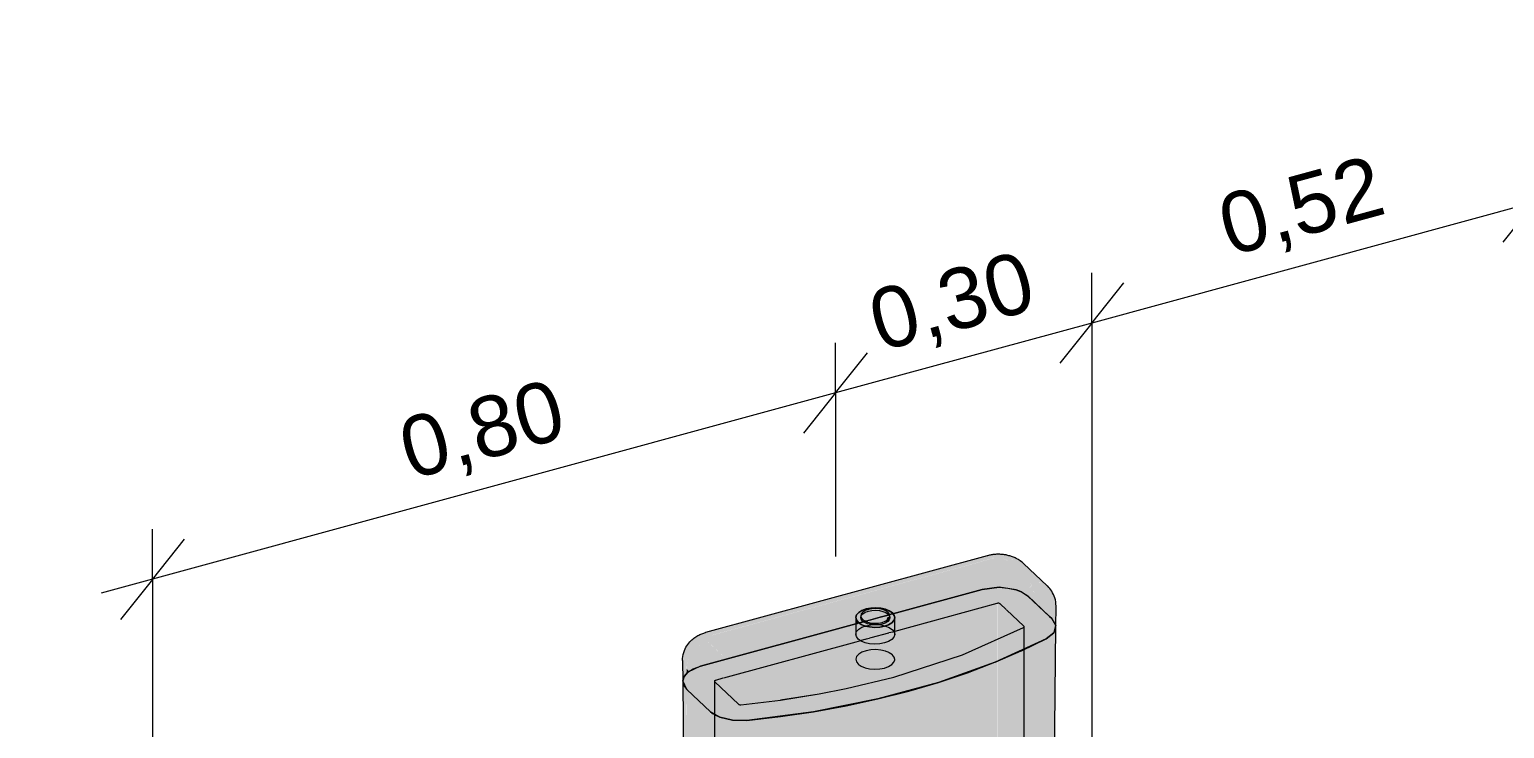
# Model space of a CAD drawing. Header units: metres. Extents: x 1.1 to 63.3, y -3.6 to 22.8.
# Drawn here: x 57.877 to 59.398, y 18.514 to 19.235 of the extents above; entities that cross this region are included whole.
import ezdxf

# ---------------------------------------------------------------- set-up
doc = ezdxf.new("R2010")
doc.units = ezdxf.units.M
for name, color, linetype, lineweight in [('A-ANNO-DIMS', 7, 'Continuous', 5), ('A-ANNO-DIMS-25', 7, 'Continuous', 5), ('P-SANR-FIXT', 7, 'Continuous', 5)]:
    doc.layers.add(name, color=color, linetype=linetype, lineweight=lineweight)
doc.styles.add('Arial_3', font='arial.ttf', dxfattribs={"height": 0.0625})
doc.dimstyles.new('Diagonal_-_2_5_mm_Arial_-_Preto', dxfattribs={"dimscale": 0.3048, "dimtxt": 0.063766, "dimasz": 0.246063, "dimexe": 0.19685, "dimexo": 0.123031, "dimgap": 0.04101, "dimtad": 1, "dimrnd": 0.01, "dimzin": 0, "dimdsep": 46, "dimtxsty": 'Arial_3', "dimblk1": 'OBLIQUE', "dimblk2": 'OBLIQUE', "dimsah": 1, "dimcen": 0.09, "dimdle": 0.19685, "dimazin": 0, "dimtfac": 1, "dimtdec": 4, "dimtix": 1, "dimtmove": 0, "dimatfit": 3, "dimfxl": 1, "dimtvp": 1, "dimtolj": 1, "dimtzin": 0, "dimarcsym": 2})

# ---------------------------------------------------------------- blocks, each defined once
blk = doc.blocks.new('UT_Bacia com caixa acoplada - UT_Bacia com caixa acoplada-4179131-3D_DT_02')
at = {"layer": 'P-SANR-FIXT', "true_color": 0xf4f2f0, "transparency": 33554598}
for points in [[(-20.9848, 18.6103), (-20.6945, 18.6897), (-20.697, 18.6915), (-20.6995, 18.6923), (-20.7061, 18.6906), (-20.99, 18.613), (-20.9875, 18.6123), (-20.9863, 18.6114)], [(-20.9699, 18.5856), (-20.8364, 18.622), (-20.8364, 18.6287), (-20.8356, 18.6313), (-20.8328, 18.6341), (-20.8292, 18.6361), (-20.8249, 18.6375), (-20.821, 18.6382), (-20.8158, 18.6385), (-20.809, 18.6377), (-20.8055, 18.6368), (-20.8014, 18.635), (-20.7988, 18.6332), (-20.7982, 18.6324), (-20.7025, 18.6582), (-20.697, 18.6592), (-20.6877, 18.6595), (-20.6796, 18.6589), (-20.6706, 18.6567), (-20.6657, 18.6547), (-20.6579, 18.6585), (-20.6552, 18.6614), (-20.6562, 18.6644), (-20.6808, 18.6875), (-20.6867, 18.69), (-20.6943, 18.6896), (-20.9853, 18.61), (-20.9897, 18.6073), (-20.9889, 18.6034), (-20.9739, 18.5894)], [(-20.6635, 18.684), (-20.6693, 18.6883), (-20.6769, 18.6916), (-20.6809, 18.6926), (-20.6871, 18.6934), (-20.6914, 18.6936), (-20.6973, 18.6929), (-20.6995, 18.6923), (-20.697, 18.6915), (-20.6939, 18.6896), (-20.6864, 18.6898), (-20.6804, 18.6876), (-20.6753, 18.6883), (-20.6712, 18.688), (-20.667, 18.6865), (-20.6658, 18.6857)], [(-20.639, 18.6609), (-20.6635, 18.684), (-20.667, 18.6865), (-20.6715, 18.688), (-20.6762, 18.6882), (-20.6808, 18.6875), (-20.6562, 18.6644), (-20.6513, 18.6652), (-20.6466, 18.6649), (-20.6416, 18.6628), (-20.639, 18.661)], [(-20.6373, 18.63), (-20.6322, 18.6342), (-20.6301, 18.6415), (-20.6315, 18.6493), (-20.6358, 18.6567), (-20.6386, 18.6605), (-20.639, 18.661), (-20.643, 18.6636), (-20.6476, 18.6649), (-20.6513, 18.6652), (-20.6562, 18.6644), (-20.6551, 18.6613), (-20.6579, 18.6585), (-20.6535, 18.6556), (-20.6499, 18.6521), (-20.6464, 18.6476), (-20.6436, 18.6425), (-20.6418, 18.6381), (-20.6403, 18.6329), (-20.6379, 18.6306)], [(-20.6405, 18.633), (-20.642, 18.6387), (-20.6439, 18.6433), (-20.6467, 18.6482), (-20.6504, 18.6527), (-20.6551, 18.6567), (-20.6579, 18.6585), (-20.6657, 18.6547), (-20.6635, 18.6535), (-20.6589, 18.6503), (-20.6418, 18.6342)], [(-20.9811, 18.2964), (-20.6906, 18.3759), (-20.6909, 18.6429), (-20.7964, 18.6141), (-20.7967, 18.6101), (-20.7974, 18.6081), (-20.7998, 18.6055), (-20.8029, 18.6037), (-20.8084, 18.6019), (-20.8118, 18.6013), (-20.817, 18.601), (-20.8239, 18.6018), (-20.8269, 18.6025), (-20.8315, 18.6045), (-20.9811, 18.5637), (-20.9811, 18.2987)], [(-20.8364, 18.622), (-20.833, 18.6229), (-20.834, 18.6236), (-20.8359, 18.626), (-20.8364, 18.6287), (-20.8364, 18.6236)], [(-20.7986, 18.6323), (-20.7982, 18.6324), (-20.7988, 18.6332), (-20.7988, 18.6324)], [(-20.6877, 18.3756), (-20.6877, 18.6425), (-20.689, 18.6429), (-20.6906, 18.643), (-20.6906, 18.3757), (-20.6894, 18.3758), (-20.6877, 18.3756)], [(-20.6887, 18.6429), (-20.689, 18.6431), (-20.689, 18.6429)], [(-20.6631, 18.3536), (-20.6632, 18.6183), (-20.6631, 18.6187), (-20.6631, 18.6194), (-20.6877, 18.6425), (-20.6877, 18.3756), (-20.6864, 18.3754), (-20.6631, 18.3536)], [(-20.6303, 18.6202), (-20.6303, 18.641), (-20.6324, 18.634), (-20.6373, 18.63), (-20.6344, 18.6273), (-20.6311, 18.6216)], [(-20.817, 18.601), (-20.8107, 18.6015), (-20.8058, 18.6026), (-20.8019, 18.6043), (-20.7988, 18.6065), (-20.7972, 18.6085), (-20.7964, 18.6111), (-20.7966, 18.6141), (-20.8315, 18.6045), (-20.8301, 18.6038), (-20.8259, 18.6023), (-20.821, 18.6013), (-20.8197, 18.6012)], [(-20.6631, 18.6186), (-20.6629, 18.6189), (-20.6631, 18.6186)], [(-20.642, 18.3357), (-20.6346, 18.342), (-20.6328, 18.3483), (-20.6321, 18.4207), (-20.6316, 18.4919), (-20.6309, 18.5507), (-20.6305, 18.6194), (-20.6323, 18.6128), (-20.6402, 18.6065), (-20.642, 18.3376)], [(-21.0109, 18.5757), (-21.0104, 18.5807), (-21.0088, 18.5857), (-21.0058, 18.591), (-21.0024, 18.5952), (-20.9979, 18.5991), (-20.9938, 18.6016), (-20.9889, 18.6034), (-20.9896, 18.6073), (-20.9848, 18.6103), (-20.9875, 18.6123), (-20.99, 18.613), (-20.9938, 18.612), (-20.9966, 18.6109), (-21.0014, 18.6084), (-21.0034, 18.6071), (-21.0079, 18.603), (-21.0113, 18.598), (-21.014, 18.5914), (-21.0151, 18.5846), (-21.014, 18.5798), (-21.0128, 18.5782)], [(-21.0081, 18.573), (-21.0027, 18.576), (-20.9938, 18.579), (-20.9699, 18.5856), (-20.9891, 18.6034), (-20.9938, 18.6016), (-20.9985, 18.5987), (-21.0027, 18.5949), (-21.0062, 18.5905), (-21.0088, 18.5857), (-21.0105, 18.58), (-21.0107, 18.5755), (-21.0088, 18.5737)], [(-20.6629, 18.5955), (-20.6628, 18.5956), (-20.6629, 18.6035)], [(-20.6433, 18.3351), (-20.642, 18.3357), (-20.6402, 18.6065), (-20.6628, 18.5955), (-20.6628, 18.3534), (-20.6433, 18.3351)], [(-21.0149, 18.5634), (-21.0135, 18.5678), (-21.0109, 18.5707), (-21.0109, 18.5757), (-21.0143, 18.5807), (-21.0151, 18.5846), (-21.0149, 18.5637)], [(-21.0109, 18.5707), (-21.0098, 18.572), (-21.0081, 18.573), (-21.0109, 18.5757), (-21.0109, 18.572)], [(-21.0094, 18.2844), (-21.0089, 18.2861), (-21.0086, 18.2872), (-21.0109, 18.5545), (-21.014, 18.5587), (-21.0149, 18.5622), (-21.0133, 18.4014), (-21.0124, 18.2915), (-21.0113, 18.287), (-21.0095, 18.2845)], [(-21.0086, 18.2869), (-21.0077, 18.2883), (-21.0048, 18.2899), (-20.9842, 18.2956), (-20.9863, 18.5314), (-21.0108, 18.5544), (-21.0086, 18.2872)], [(-20.9822, 18.2961), (-20.9811, 18.2964), (-20.9811, 18.5637), (-20.982, 18.5629), (-20.9822, 18.5544), (-20.9822, 18.3196)], [(-20.9842, 18.2956), (-20.9823, 18.2961), (-20.9824, 18.529), (-20.9862, 18.5311), (-20.9844, 18.3196)]]:
    blk.add_hatch(color=7, dxfattribs=at).paths.add_polyline_path(points)
h = blk.add_hatch(color=7, dxfattribs=at)
h.paths.add_polyline_path([(-20.9823, 18.529), (-20.982, 18.5632), (-20.9811, 18.5637), (-20.8364, 18.6032), (-20.8364, 18.622), (-20.9997, 18.5771), (-21.0046, 18.5752), (-21.0104, 18.5713), (-21.0135, 18.5678), (-21.0148, 18.563), (-21.014, 18.5587), (-21.0101, 18.5537), (-20.9855, 18.5309), (-20.9824, 18.529)])
h.paths.add_polyline_path([(-20.6628, 18.5956), (-20.64, 18.6067), (-20.6323, 18.613), (-20.6303, 18.6202), (-20.6344, 18.6273), (-20.6605, 18.6514), (-20.6643, 18.6541), (-20.6713, 18.657), (-20.6808, 18.659), (-20.6906, 18.6595), (-20.6995, 18.6588), (-20.7092, 18.6567), (-20.7982, 18.6324), (-20.7969, 18.6307), (-20.7964, 18.6267), (-20.7963, 18.6142), (-20.6906, 18.643), (-20.6884, 18.6429), (-20.6872, 18.6421), (-20.6628, 18.6189), (-20.6628, 18.6035)])
h = blk.add_hatch(color=7, dxfattribs=at)
h.paths.add_polyline_path([(-20.833, 18.6229), (-20.8299, 18.6237), (-20.8334, 18.6284), (-20.8334, 18.6232), (-20.8334, 18.6232)])
h.paths.add_polyline_path([(-20.834, 18.6236), (-20.8356, 18.6313), (-20.8364, 18.6287), (-20.8356, 18.6256), (-20.8353, 18.6252)])
h.paths.add_polyline_path([(-20.8356, 18.6313), (-20.8314, 18.6349), (-20.834, 18.633)])
h.paths.add_polyline_path([(-20.8158, 18.6385), (-20.821, 18.6382), (-20.8267, 18.637), (-20.8301, 18.6356), (-20.8299, 18.6333), (-20.8296, 18.6336), (-20.8292, 18.6341), (-20.8257, 18.636), (-20.822, 18.6371), (-20.8166, 18.6382)])
h.paths.add_polyline_path([(-20.8019, 18.6353), (-20.8072, 18.6373), (-20.8125, 18.6382), (-20.814, 18.6381), (-20.8019, 18.6353)])
h.paths.add_polyline_path([(-20.8019, 18.6353), (-20.7988, 18.6324), (-20.7988, 18.6332), (-20.8018, 18.6353)])
h.paths.add_polyline_path([(-20.8019, 18.6319), (-20.8019, 18.6353), (-20.8026, 18.6329)])
h = blk.add_hatch(color=7, dxfattribs=at)
h.paths.add_polyline_path([(-20.8019, 18.6268), (-20.8014, 18.6288), (-20.8015, 18.6298), (-20.8019, 18.6294), (-20.8019, 18.6272)])
h.paths.add_polyline_path([(-20.8058, 18.6231), (-20.804, 18.6286), (-20.8059, 18.6277), (-20.8061, 18.6302), (-20.8286, 18.6241), (-20.8269, 18.623), (-20.8241, 18.6219), (-20.8189, 18.6209), (-20.8158, 18.6208), (-20.8114, 18.6213), (-20.8082, 18.6221), (-20.8059, 18.623)])
h.paths.add_polyline_path([(-20.8315, 18.6045), (-20.7964, 18.6141), (-20.7964, 18.6281), (-20.7969, 18.6307), (-20.7974, 18.6254), (-20.7988, 18.6245), (-20.7988, 18.6286), (-20.8019, 18.6255), (-20.8021, 18.6261), (-20.8041, 18.6241), (-20.8059, 18.6226), (-20.8069, 18.6195), (-20.8118, 18.6185), (-20.8269, 18.6197), (-20.8301, 18.6237), (-20.8364, 18.622), (-20.8362, 18.6103), (-20.8356, 18.6084), (-20.8334, 18.6059)])
h.paths.add_polyline_path([(-20.8019, 18.6305), (-20.8015, 18.6304), (-20.8019, 18.6307)])
h.paths.add_polyline_path([(-20.804, 18.6286), (-20.8019, 18.6299), (-20.802, 18.6307), (-20.8024, 18.6312), (-20.8033, 18.6307), (-20.8036, 18.6297)])
h.paths.add_polyline_path([(-20.7969, 18.6307), (-20.7982, 18.6324), (-20.7986, 18.6323), (-20.7973, 18.631)])
h = blk.add_hatch(color=7, dxfattribs=at)
h.paths.add_polyline_path([(-20.8334, 18.6232), (-20.8334, 18.6284), (-20.8296, 18.6238), (-20.8286, 18.6241), (-20.8301, 18.6255), (-20.831, 18.6266), (-20.8314, 18.6296), (-20.8314, 18.6303), (-20.8308, 18.6323), (-20.8301, 18.6333), (-20.8301, 18.6357), (-20.8356, 18.6313), (-20.834, 18.6236)])
h.paths.add_polyline_path([(-20.8019, 18.6353), (-20.8158, 18.6385), (-20.8184, 18.6376), (-20.8154, 18.6376), (-20.8104, 18.637), (-20.8069, 18.6359), (-20.8055, 18.6353), (-20.8032, 18.6337), (-20.8026, 18.6329), (-20.8019, 18.6353)])
h.paths.add_polyline_path([(-20.8017, 18.6314), (-20.7988, 18.6324), (-20.8019, 18.6353), (-20.8018, 18.6318)])
h = blk.add_hatch(color=7, dxfattribs=at)
h.paths.add_polyline_path([(-20.8055, 18.6353), (-20.8029, 18.6319), (-20.8026, 18.6329), (-20.8032, 18.6337)])
h.paths.add_polyline_path([(-20.8286, 18.6241), (-20.8059, 18.6303), (-20.8057, 18.635), (-20.8058, 18.6354), (-20.8085, 18.6366), (-20.8121, 18.6374), (-20.8169, 18.6376), (-20.8191, 18.6373), (-20.8259, 18.6348), (-20.8262, 18.6313), (-20.8288, 18.6337), (-20.8301, 18.633), (-20.831, 18.6317), (-20.8314, 18.6296), (-20.8314, 18.6283), (-20.8309, 18.6265), (-20.829, 18.6243)])
h.paths.add_polyline_path([(-20.8032, 18.631), (-20.8024, 18.6312), (-20.8029, 18.6319), (-20.8032, 18.6311)])
h.paths.add_polyline_path([(-20.8019, 18.6314), (-20.8017, 18.6314), (-20.8019, 18.6319)])
h.paths.add_polyline_path([(-20.8288, 18.6337), (-20.8259, 18.635), (-20.8292, 18.6341)])
h = blk.add_hatch(color=7, dxfattribs=at)
h.paths.add_polyline_path([(-20.8024, 18.6312), (-20.8019, 18.6314), (-20.8019, 18.6319), (-20.8027, 18.6326), (-20.8029, 18.6319)])
h.paths.add_polyline_path([(-20.8292, 18.6341), (-20.821, 18.6366), (-20.8184, 18.6376), (-20.821, 18.6373), (-20.8235, 18.6368), (-20.8267, 18.6356)])
h.paths.add_polyline_path([(-20.8298, 18.6334), (-20.8288, 18.6337), (-20.8292, 18.6341), (-20.8296, 18.6336)])
h = blk.add_hatch(color=7, dxfattribs=at)
h.paths.add_polyline_path([(-20.8118, 18.6185), (-20.8069, 18.6195), (-20.8061, 18.6228), (-20.8107, 18.6214), (-20.8137, 18.6209), (-20.8189, 18.6209), (-20.8222, 18.6214), (-20.8259, 18.6226), (-20.828, 18.6236), (-20.8289, 18.624), (-20.8298, 18.6236), (-20.8269, 18.6197), (-20.8135, 18.6186)])
h.paths.add_polyline_path([(-20.8014, 18.6299), (-20.8019, 18.6305), (-20.8019, 18.6297), (-20.8015, 18.6298)])
h.paths.add_polyline_path([(-20.7988, 18.6245), (-20.7973, 18.6255), (-20.7969, 18.6307), (-20.7988, 18.6322), (-20.8017, 18.6314), (-20.8014, 18.6286), (-20.8017, 18.6273), (-20.8019, 18.6261), (-20.8016, 18.6255), (-20.7988, 18.6286), (-20.7988, 18.625)])
h.paths.add_polyline_path([(-20.8059, 18.6277), (-20.804, 18.6286), (-20.8032, 18.631), (-20.8059, 18.6303), (-20.8059, 18.6299)])
h = blk.add_hatch(color=7, dxfattribs=at)
h.paths.add_polyline_path([(-20.8059, 18.6303), (-20.8032, 18.6311), (-20.8029, 18.6319), (-20.8055, 18.6353), (-20.8059, 18.6348), (-20.8059, 18.6307)])
h.paths.add_polyline_path([(-20.8259, 18.631), (-20.8259, 18.6348), (-20.8288, 18.6337), (-20.8262, 18.6313)])
h = blk.add_hatch(color=7, dxfattribs=at)
h.paths.add_polyline_path([(-20.8058, 18.6231), (-20.8031, 18.625), (-20.8019, 18.6268), (-20.802, 18.6296), (-20.804, 18.6286), (-20.8058, 18.6231)])
h.paths.add_polyline_path([(-20.8019, 18.6305), (-20.8021, 18.6313), (-20.8024, 18.6312), (-20.802, 18.6307)])
h = blk.add_hatch(color=7, dxfattribs=at)
h.paths.add_polyline_path([(-20.8364, 18.6032), (-20.8315, 18.6045), (-20.8343, 18.6067), (-20.8359, 18.6088), (-20.8364, 18.6103), (-20.8364, 18.6088)])
h.paths.add_polyline_path([(-20.6629, 18.6188), (-20.6629, 18.619), (-20.6629, 18.6189)])
h = blk.add_hatch(color=7, dxfattribs=at)
h.paths.add_polyline_path([(-20.9823, 18.529), (-20.9824, 18.529), (-20.9863, 18.5315), (-21.0109, 18.5546), (-21.014, 18.5589), (-21.014, 18.5587), (-21.0101, 18.5537), (-20.9855, 18.5308), (-20.9824, 18.529)])
h.paths.add_polyline_path([(-20.6628, 18.5955), (-20.64, 18.6066), (-20.6323, 18.6129), (-20.6324, 18.6128), (-20.6407, 18.6063), (-20.6628, 18.5956)])
at = {"layer": 'P-SANR-FIXT'}
for p, q in [((-20.7009, 18.6921), (-20.9914, 18.6129)), ((-20.6391, 18.6611), (-20.6637, 18.6842)), ((-20.8314, 18.6301), (-20.8314, 18.6284)), ((-20.8014, 18.6284), (-20.8014, 18.6301)), ((-20.6302, 18.6188), (-20.63, 18.6402)), ((-20.8364, 18.6284), (-20.8364, 18.617)), ((-20.7964, 18.617), (-20.7964, 18.6284)), ((-20.6327, 18.3471), (-20.6302, 18.6188)), ((-20.632, 18.6133), (-20.6303, 18.6201)), ((-21.0151, 18.584), (-21.0149, 18.5626)), ((-20.6659, 18.5941), (-20.6658, 18.5941)), ((-21.0149, 18.5632), (-21.0144, 18.5598)), ((-21.0108, 18.5544), (-21.0149, 18.5632)), ((-21.0149, 18.5626), (-21.0124, 18.2909)), ((-20.9862, 18.5313), (-21.0108, 18.5544)), ((-20.8465, 18.5375), (-20.8465, 18.5375)), ((-20.9635, 18.5225), (-20.9488, 18.5224)), ((-20.9488, 18.5224), (-20.9141, 18.5264)), ((-20.9141, 18.5264), (-20.88, 18.5314))]:
    blk.add_line(p, q, dxfattribs=at)
at = {"layer": 'P-SANR-FIXT', "color": 253, "true_color": 0x9e9d9c}
for p, q in [((-20.6886, 18.6596), (-20.7061, 18.6575)), ((-20.6713, 18.657), (-20.6886, 18.6596)), ((-20.7061, 18.6575), (-20.7982, 18.6324)), ((-20.7982, 18.6324), (-20.7061, 18.6575)), ((-20.6657, 18.6548), (-20.6713, 18.657)), ((-20.6658, 18.6548), (-20.6589, 18.6503)), ((-20.659, 18.6503), (-20.6656, 18.6547)), ((-20.6368, 18.6295), (-20.659, 18.6503)), ((-20.6589, 18.6503), (-20.6447, 18.637)), ((-20.6909, 18.6429), (-20.7963, 18.6142)), ((-20.6909, 18.6429), (-20.7963, 18.6142)), ((-20.689, 18.6431), (-20.6906, 18.643)), ((-20.6877, 18.6425), (-20.689, 18.6431)), ((-20.6816, 18.6368), (-20.6877, 18.6425)), ((-20.6816, 18.6368), (-20.6877, 18.6425)), ((-20.6631, 18.6194), (-20.6812, 18.6365)), ((-20.6631, 18.6194), (-20.6812, 18.6365)), ((-20.6444, 18.6367), (-20.6405, 18.633)), ((-20.6403, 18.6329), (-20.6368, 18.6296)), ((-20.6344, 18.6273), (-20.6366, 18.6294)), ((-20.6366, 18.6294), (-20.6344, 18.6273)), ((-20.9965, 18.5783), (-20.8364, 18.622)), ((-20.8364, 18.6219), (-20.9965, 18.5783)), ((-20.8364, 18.617), (-20.8364, 18.6111)), ((-20.7964, 18.6111), (-20.7964, 18.617)), ((-20.6635, 18.6181), (-20.6628, 18.6187)), ((-20.6628, 18.6187), (-20.6631, 18.6194)), ((-20.6628, 18.6151), (-20.6628, 18.6189)), ((-20.6303, 18.6201), (-20.6344, 18.6273)), ((-20.6344, 18.6273), (-20.6303, 18.6201)), ((-20.8364, 18.6032), (-20.973, 18.5659)), ((-20.8364, 18.6032), (-20.973, 18.5659)), ((-20.6658, 18.5941), (-20.6402, 18.6066)), ((-20.7969, 18.5876), (-20.7986, 18.5898)), ((-20.6929, 18.5824), (-20.6659, 18.5941)), ((-20.6628, 18.3386), (-20.6628, 18.5955)), ((-21.0134, 18.5678), (-21.0149, 18.5632)), ((-21.0149, 18.5632), (-21.0134, 18.5678)), ((-21.0097, 18.572), (-21.0134, 18.5678)), ((-21.0134, 18.5678), (-21.0098, 18.572)), ((-21.0098, 18.572), (-21.0042, 18.5754)), ((-20.9966, 18.5782), (-21.0097, 18.572)), ((-21.0042, 18.5754), (-20.9966, 18.5783)), ((-20.7511, 18.5616), (-20.7214, 18.5716)), ((-20.7214, 18.5716), (-20.693, 18.5824)), ((-21.0144, 18.5598), (-21.014, 18.5587)), ((-21.014, 18.5587), (-21.0107, 18.5544)), ((-21.0107, 18.5544), (-20.9862, 18.5313)), ((-20.9823, 18.5627), (-20.9823, 18.5589)), ((-20.9819, 18.5621), (-20.9575, 18.5391)), ((-20.9819, 18.5621), (-20.9575, 18.5391)), ((-20.9735, 18.5658), (-20.9811, 18.5637)), ((-20.9735, 18.5658), (-20.9811, 18.5637)), ((-20.8137, 18.5446), (-20.7819, 18.5526)), ((-20.7819, 18.5526), (-20.7511, 18.5616)), ((-20.9575, 18.5391), (-20.9571, 18.5389)), ((-20.9575, 18.5391), (-20.9568, 18.5387)), ((-20.9562, 18.5386), (-20.9554, 18.5385)), ((-20.9551, 18.5385), (-20.9141, 18.5434)), ((-20.9551, 18.5385), (-20.9142, 18.5434)), ((-20.88, 18.5314), (-20.8465, 18.5375)), ((-20.8464, 18.5375), (-20.8137, 18.5446)), ((-20.9862, 18.5313), (-20.9835, 18.5292)), ((-20.9833, 18.529), (-20.9767, 18.5257)), ((-20.9823, 18.529), (-20.9823, 18.2827)), ((-20.9767, 18.5257), (-20.9635, 18.5225))]:
    blk.add_line(p, q, dxfattribs=at)
at = {"layer": 'P-SANR-FIXT', "color": 254, "true_color": 0xe9e8e8}
for p, q in [((-20.8113, 18.6288), (-20.8208, 18.6262)), ((-20.8208, 18.6262), (-20.8113, 18.6288)), ((-20.8059, 18.6303), (-20.8113, 18.6288)), ((-20.8112, 18.6288), (-20.8059, 18.6303)), ((-20.8024, 18.6312), (-20.8032, 18.631)), ((-20.8032, 18.631), (-20.8024, 18.6312)), ((-20.8351, 18.6223), (-20.8359, 18.6221)), ((-20.8359, 18.6221), (-20.8351, 18.6223)), ((-20.8341, 18.6226), (-20.8348, 18.6224)), ((-20.8348, 18.6224), (-20.8341, 18.6226)), ((-20.833, 18.6229), (-20.834, 18.6226)), ((-20.834, 18.6226), (-20.833, 18.6229)), ((-20.8267, 18.6246), (-20.8286, 18.6241)), ((-20.8286, 18.6241), (-20.8267, 18.6246)), ((-20.8265, 18.6247), (-20.8245, 18.6252)), ((-20.8245, 18.6252), (-20.8264, 18.6247)), ((-20.8244, 18.6253), (-20.821, 18.6262)), ((-20.821, 18.6261), (-20.8243, 18.6252)), ((-20.7988, 18.6135), (-20.8002, 18.6131)), ((-20.7988, 18.6135), (-20.8002, 18.6131)), ((-20.7973, 18.6139), (-20.7986, 18.6135)), ((-20.7973, 18.6139), (-20.7986, 18.6135)), ((-20.7966, 18.6141), (-20.7969, 18.614)), ((-20.7966, 18.6141), (-20.7969, 18.614)), ((-20.7969, 18.6135), (-20.7964, 18.6112)), ((-20.8311, 18.6046), (-20.8315, 18.6045)), ((-20.8311, 18.6046), (-20.8315, 18.6045)), ((-20.8271, 18.6057), (-20.8308, 18.6047)), ((-20.8271, 18.6057), (-20.8308, 18.6047)), ((-20.8259, 18.6061), (-20.8269, 18.6058)), ((-20.8259, 18.6061), (-20.8269, 18.6058)), ((-20.8224, 18.607), (-20.8259, 18.6061)), ((-20.8224, 18.607), (-20.8259, 18.6061)), ((-20.8211, 18.6074), (-20.8222, 18.6071)), ((-20.8211, 18.6074), (-20.8222, 18.6071)), ((-20.8027, 18.6124), (-20.821, 18.6074)), ((-20.8027, 18.6124), (-20.821, 18.6074)), ((-20.8004, 18.613), (-20.8024, 18.6125)), ((-20.8004, 18.613), (-20.8024, 18.6125))]:
    blk.add_line(p, q, dxfattribs=at)
at = {"layer": 'P-SANR-FIXT', "color": 254, "true_color": 0xe9e7e6}
for p, q in [((-20.8032, 18.631), (-20.8059, 18.6303)), ((-20.8059, 18.6303), (-20.8032, 18.631))]:
    blk.add_line(p, q, dxfattribs=at)
at = {"layer": 'P-SANR-FIXT', "color": 254, "true_color": 0xe9e9e9}
for p, q in [((-20.8021, 18.6313), (-20.8024, 18.6312)), ((-20.8024, 18.6312), (-20.8021, 18.6313))]:
    blk.add_line(p, q, dxfattribs=at)
at = {"layer": 'P-SANR-FIXT', "color": 254, "true_color": 0xd5d4d3}
for p, q in [((-20.7988, 18.6322), (-20.8016, 18.6314)), ((-20.8016, 18.6315), (-20.7988, 18.6322)), ((-20.8286, 18.6241), (-20.8299, 18.6237)), ((-20.8299, 18.6237), (-20.8289, 18.624))]:
    blk.add_line(p, q, dxfattribs=at)
at = {"layer": 'P-SANR-FIXT', "color": 253, "true_color": 0x9e9e9e}
for p, q in [((-20.8015, 18.629), (-20.8014, 18.6284)), ((-20.8014, 18.6284), (-20.8014, 18.6281))]:
    blk.add_line(p, q, dxfattribs=at)
at = {"layer": 'P-SANR-FIXT', "color": 254, "true_color": 0xd5d5d5}
for p, q in [((-20.7982, 18.6324), (-20.7986, 18.6323)), ((-20.7986, 18.6323), (-20.7982, 18.6324)), ((-20.8301, 18.6237), (-20.8326, 18.623)), ((-20.8326, 18.623), (-20.8301, 18.6237)), ((-20.8301, 18.6185), (-20.827, 18.6197)), ((-20.8199, 18.6211), (-20.8169, 18.6212)), ((-20.8168, 18.6212), (-20.8159, 18.6212)), ((-20.8158, 18.6212), (-20.8129, 18.6211)), ((-20.7988, 18.6159), (-20.797, 18.6136))]:
    blk.add_line(p, q, dxfattribs=at)
at = {"layer": 'P-SANR-FIXT', "color": 254, "true_color": 0xd5d4d2}
for p, q in [((-20.6628, 18.5956), (-20.6628, 18.6151)), ((-20.8315, 18.6045), (-20.8364, 18.6032)), ((-20.8315, 18.6045), (-20.8364, 18.6032)), ((-20.7964, 18.5853), (-20.7969, 18.5876)), ((-20.9823, 18.5589), (-20.9823, 18.529)), ((-20.982, 18.5633), (-20.9822, 18.563))]:
    blk.add_line(p, q, dxfattribs=at)
at = {"layer": 'P-SANR-FIXT'}
for points in [[(-20.6637, 18.6842, 0), (-20.6647, 18.6851, 0), (-20.6658, 18.686, 0), (-20.6669, 18.6868, 0), (-20.6679, 18.6875, 0), (-20.6689, 18.6881, 0), (-20.6699, 18.6887, 0), (-20.671, 18.6893, 0), (-20.672, 18.6898, 0), (-20.6729, 18.6902, 0), (-20.6739, 18.6906, 0), (-20.6749, 18.691, 0), (-20.6759, 18.6914, 0), (-20.6768, 18.6917, 0), (-20.6778, 18.692, 0), (-20.6787, 18.6922, 0), (-20.6796, 18.6925, 0), (-20.6806, 18.6927, 0), (-20.6815, 18.6929, 0), (-20.6824, 18.693, 0), (-20.6833, 18.6932, 0), (-20.6842, 18.6933, 0), (-20.6851, 18.6934, 0), (-20.6861, 18.6935, 0), (-20.687, 18.6935, 0), (-20.6879, 18.6936, 0), (-20.6888, 18.6936, 0), (-20.6897, 18.6936, 0), (-20.6906, 18.6936, 0), (-20.6915, 18.6936, 0), (-20.6924, 18.6935, 0), (-20.6933, 18.6935, 0), (-20.6942, 18.6934, 0), (-20.6951, 18.6933, 0), (-20.696, 18.6931, 0), (-20.697, 18.693, 0), (-20.6979, 18.6928, 0), (-20.6988, 18.6926, 0), (-20.6997, 18.6924, 0), (-20.7007, 18.6922, 0), (-20.7009, 18.6921, 0)], [(-20.63, 18.6402, 0), (-20.6301, 18.6424, 0), (-20.6303, 18.6445, 0), (-20.6307, 18.6466, 0), (-20.6313, 18.6486, 0), (-20.6319, 18.6505, 0), (-20.6327, 18.6523, 0), (-20.6336, 18.654, 0), (-20.6345, 18.6556, 0), (-20.6355, 18.657, 0), (-20.6365, 18.6583, 0), (-20.6375, 18.6595, 0), (-20.6386, 18.6606, 0), (-20.6391, 18.6611, 0)], [(-20.834, 18.6236, 0), (-20.8359, 18.626, 0), (-20.8364, 18.6287, 0), (-20.8356, 18.6313, 0), (-20.8334, 18.6337, 0), (-20.8301, 18.6357, 0), (-20.8259, 18.6373, 0), (-20.821, 18.6382, 0), (-20.8158, 18.6385, 0), (-20.8107, 18.6381, 0), (-20.8059, 18.637, 0), (-20.8019, 18.6353, 0), (-20.7988, 18.6332, 0)], [(-20.7988, 18.6332, 0), (-20.8019, 18.6353, 0), (-20.8059, 18.637, 0), (-20.8107, 18.6381, 0), (-20.8158, 18.6385, 0), (-20.821, 18.6382, 0), (-20.8259, 18.6373, 0), (-20.8301, 18.6357, 0), (-20.8334, 18.6337, 0), (-20.8356, 18.6313, 0), (-20.8364, 18.6287, 0), (-20.8359, 18.626, 0), (-20.834, 18.6236, 0)], [(-20.7988, 18.6332, 0), (-20.7969, 18.6307, 0), (-20.7964, 18.6281, 0), (-20.7973, 18.6255, 0), (-20.7994, 18.623, 0), (-20.8027, 18.621, 0), (-20.8069, 18.6195, 0), (-20.8118, 18.6185, 0), (-20.817, 18.6182, 0), (-20.8222, 18.6187, 0), (-20.8269, 18.6197, 0), (-20.831, 18.6214, 0), (-20.834, 18.6236, 0)], [(-20.834, 18.6236, 0), (-20.831, 18.6214, 0), (-20.8269, 18.6197, 0), (-20.8222, 18.6187, 0), (-20.817, 18.6182, 0), (-20.8118, 18.6185, 0), (-20.8069, 18.6195, 0), (-20.8027, 18.621, 0), (-20.7994, 18.623, 0), (-20.7973, 18.6255, 0), (-20.7964, 18.6281, 0), (-20.7969, 18.6307, 0), (-20.7988, 18.6332, 0)], [(-20.8032, 18.6337, 0), (-20.8055, 18.6353, 0), (-20.8085, 18.6366, 0), (-20.8121, 18.6374, 0), (-20.816, 18.6377, 0), (-20.8199, 18.6375, 0), (-20.8235, 18.6368, 0), (-20.8267, 18.6356, 0), (-20.8292, 18.6341, 0), (-20.8308, 18.6323, 0), (-20.8314, 18.6303, 0), (-20.831, 18.6283, 0), (-20.8296, 18.6265, 0)], [(-20.8296, 18.6248, 0), (-20.831, 18.6266, 0), (-20.8314, 18.6286, 0)], [(-20.8296, 18.6265, 0), (-20.8273, 18.6249, 0), (-20.8243, 18.6236, 0), (-20.8207, 18.6228, 0), (-20.8169, 18.6225, 0), (-20.813, 18.6227, 0), (-20.8093, 18.6234, 0), (-20.8061, 18.6246, 0), (-20.8036, 18.6261, 0), (-20.802, 18.6279, 0), (-20.8014, 18.6299, 0), (-20.8018, 18.6318, 0), (-20.8032, 18.6337, 0)], [(-20.8014, 18.6281, 0), (-20.802, 18.6262, 0), (-20.8036, 18.6244, 0), (-20.8061, 18.6228, 0), (-20.8093, 18.6217, 0), (-20.813, 18.621, 0), (-20.8169, 18.6208, 0), (-20.8207, 18.6211, 0), (-20.8243, 18.6219, 0), (-20.8273, 18.6232, 0), (-20.8296, 18.6248, 0)], [(-20.6303, 18.6201, 0), (-20.6323, 18.6128, 0), (-20.6402, 18.6065, 0)], [(-21.0151, 18.584, 0), (-21.015, 18.5862, 0), (-21.0148, 18.5884, 0), (-21.0144, 18.5904, 0), (-21.0139, 18.5925, 0), (-21.0132, 18.5944, 0), (-21.0124, 18.5962, 0), (-21.0116, 18.5978, 0), (-21.0106, 18.5994, 0), (-21.0096, 18.6008, 0), (-21.0086, 18.6021, 0), (-21.0076, 18.6033, 0), (-21.0065, 18.6044, 0), (-21.0055, 18.6054, 0), (-21.0044, 18.6063, 0), (-21.0034, 18.6072, 0), (-21.0023, 18.6079, 0), (-21.0013, 18.6086, 0), (-21.0002, 18.6092, 0), (-20.9992, 18.6098, 0), (-20.9982, 18.6103, 0), (-20.9972, 18.6108, 0), (-20.9962, 18.6112, 0), (-20.9953, 18.6116, 0), (-20.9943, 18.612, 0), (-20.9933, 18.6123, 0), (-20.9924, 18.6126, 0), (-20.9915, 18.6129, 0), (-20.9914, 18.6129, 0)], [(-20.6402, 18.6065, 0), (-20.6929, 18.5824, 0), (-20.7511, 18.5616, 0), (-20.8137, 18.5445, 0), (-20.88, 18.5314, 0), (-20.9488, 18.5223, 0)], [(-20.9488, 18.5223, 0), (-20.9635, 18.5225, 0), (-20.9767, 18.5256, 0), (-20.9862, 18.5313, 0)]]:
    blk.add_polyline3d(points, dxfattribs=at)
at = {"layer": 'P-SANR-FIXT', "color": 253, "true_color": 0x9e9d9c}
for points in [[(-20.7061, 18.6575, 0), (-20.6886, 18.6596, 0), (-20.6796, 18.6588, 0)], [(-20.6796, 18.6588, 0), (-20.6713, 18.657, 0), (-20.6659, 18.6549, 0)], [(-20.6877, 18.6425, 0), (-20.688, 18.6427, 0), (-20.6884, 18.6429, 0), (-20.689, 18.6431, 0), (-20.6895, 18.6431, 0), (-20.6901, 18.6431, 0), (-20.6906, 18.643, 0)], [(-20.8463, 18.5553, 0), (-20.7974, 18.5671, 0), (-20.7266, 18.5901, 0), (-20.6635, 18.6181, 0)], [(-20.8463, 18.5553, 0), (-20.7974, 18.5671, 0), (-20.7266, 18.5901, 0), (-20.6635, 18.6181, 0)], [(-20.6635, 18.6181, 0), (-20.6631, 18.6183, 0), (-20.6629, 18.6186, 0), (-20.6628, 18.6189, 0), (-20.6628, 18.6189, 0)], [(-20.834, 18.6063, 0), (-20.8359, 18.6088, 0), (-20.8364, 18.6114, 0)], [(-20.817, 18.601, 0), (-20.8222, 18.6014, 0), (-20.8269, 18.6025, 0), (-20.831, 18.6042, 0), (-20.834, 18.6063, 0)], [(-20.7964, 18.6108, 0), (-20.7973, 18.6082, 0), (-20.7994, 18.6058, 0), (-20.8027, 18.6038, 0), (-20.8069, 18.6022, 0), (-20.8118, 18.6013, 0), (-20.817, 18.601, 0)], [(-20.6401, 18.6066, 0), (-20.6324, 18.6128, 0), (-20.632, 18.6133, 0)], [(-20.8301, 18.5926, 0), (-20.8334, 18.5906, 0), (-20.8356, 18.5882, 0), (-20.8364, 18.5855, 0), (-20.8359, 18.5829, 0), (-20.8342, 18.5807, 0)], [(-20.834, 18.5804, 0), (-20.831, 18.5783, 0), (-20.8269, 18.5766, 0), (-20.8222, 18.5755, 0), (-20.817, 18.5751, 0), (-20.8118, 18.5754, 0), (-20.8069, 18.5763, 0), (-20.8027, 18.5779, 0), (-20.7994, 18.5799, 0), (-20.7973, 18.5823, 0), (-20.7964, 18.5849, 0), (-20.7964, 18.5852, 0)], [(-20.8107, 18.5949, 0), (-20.8158, 18.5954, 0), (-20.821, 18.5951, 0), (-20.8259, 18.5942, 0), (-20.8301, 18.5926, 0)], [(-20.8034, 18.5929, 0), (-20.8059, 18.5939, 0), (-20.8107, 18.5949, 0)], [(-20.7988, 18.59, 0), (-20.8019, 18.5922, 0), (-20.8032, 18.5928, 0)], [(-20.9822, 18.563, 0), (-20.9823, 18.5628, 0), (-20.9822, 18.5625, 0), (-20.982, 18.5622, 0)], [(-20.9811, 18.5637, 0), (-20.9822, 18.563, 0), (-20.982, 18.5622, 0)], [(-20.9811, 18.5637, 0), (-20.9816, 18.5635, 0), (-20.982, 18.5633, 0)], [(-20.9141, 18.5434, 0), (-20.8741, 18.5498, 0), (-20.8464, 18.5553, 0)], [(-20.914, 18.5435, 0), (-20.8741, 18.5498, 0), (-20.8464, 18.5553, 0)], [(-20.9571, 18.5389, 0), (-20.9567, 18.5387, 0), (-20.9562, 18.5386, 0), (-20.9557, 18.5385, 0), (-20.9554, 18.5385, 0)]]:
    blk.add_polyline3d(points, dxfattribs=at)
at = {"layer": 'P-SANR-FIXT', "color": 253, "true_color": 0x9e9e9e}
for points in [[(-20.8314, 18.6286, 0), (-20.8308, 18.6305, 0), (-20.8293, 18.6322, 0)], [(-20.8292, 18.6324, 0), (-20.8267, 18.6339, 0), (-20.8235, 18.635, 0), (-20.8199, 18.6358, 0), (-20.8161, 18.636, 0)], [(-20.816, 18.636, 0), (-20.8121, 18.6356, 0), (-20.8085, 18.6348, 0), (-20.8055, 18.6336, 0), (-20.8032, 18.632, 0)], [(-20.8032, 18.632, 0), (-20.8018, 18.6301, 0), (-20.8017, 18.6297, 0)], [(-20.8268, 18.6198, 0), (-20.8259, 18.62, 0), (-20.821, 18.621, 0), (-20.8199, 18.6211, 0)], [(-20.8129, 18.6211, 0), (-20.8107, 18.6208, 0), (-20.8067, 18.62, 0)]]:
    blk.add_polyline3d(points, dxfattribs=at)
at = {"layer": 'P-SANR-FIXT', "color": 254, "true_color": 0xd5d5d5}
for points in [[(-20.8364, 18.6114, 0), (-20.8356, 18.614, 0), (-20.8334, 18.6164, 0), (-20.8301, 18.6185, 0)], [(-20.8059, 18.6197, 0), (-20.8019, 18.6181, 0), (-20.7988, 18.6159, 0)]]:
    blk.add_polyline3d(points, dxfattribs=at)
at = {"layer": 'P-SANR-FIXT', "color": 254, "true_color": 0xd5d4d2}
blk.add_polyline3d([(-20.6628, 18.6189, 0), (-20.6629, 18.6192, 0), (-20.6631, 18.6194, 0)], dxfattribs=at)
blk = doc.blocks.new('DIMBLOCK44-3D_DT_02')
at = {"layer": 'A-ANNO-DIMS-25'}
for p, q in [((59.8527, 19.1721), (59.8527, 19.2239)), ((59.9055, 19.1865), (59.4292, 19.0566)), ((59.8527, 19.1721), (59.8527, 18.3376)), ((59.4292, 19.0566), (59.4292, 19.1083)), ((59.4292, 19.0566), (59.4292, 18.2195))]:
    blk.add_line(p, q, dxfattribs=at)
at = {"layer": 'A-ANNO-DIMS-25', "lineweight": 20}
for p, q in [((59.8527, 19.1721), (59.8857, 19.2135)), ((59.8527, 19.1721), (59.8196, 19.1308)), ((59.4292, 19.0566), (59.4622, 19.0979)), ((59.4292, 19.0566), (59.3962, 19.0153))]:
    blk.add_line(p, q, dxfattribs=at)
at = {"layer": 'A-ANNO-DIMS-25', "color": 0, "insert": (59.5382, 19.1812), "char_height": 0.0625, "width": 0.202482, "attachment_point": 1, "rotation": 15.2598, "line_spacing_factor": 0.941778, "style": 'Arial_3'}
blk.add_mtext('0,48', dxfattribs=at)
blk = doc.blocks.new('_Oblique')
at = {"color": 0, "linetype": 'ByBlock', "lineweight": -2}
blk.add_line((-0.5, -0.5), (0.5, 0.5), dxfattribs=at)
blk = doc.blocks.new('DIMBLOCK45-3D_DT_02')
at = {"layer": 'A-ANNO-DIMS-25'}
for p, q in [((59.4292, 19.0566), (59.4292, 19.1083)), ((59.4292, 19.0566), (58.9724, 18.932)), ((59.4292, 19.0566), (59.4292, 18.2195)), ((58.9724, 18.932), (58.9724, 18.9837)), ((58.9724, 18.932), (58.9724, 18.0918))]:
    blk.add_line(p, q, dxfattribs=at)
at = {"layer": 'A-ANNO-DIMS-25', "lineweight": 20}
for p, q in [((59.4292, 19.0566), (59.4622, 19.0979)), ((59.4292, 19.0566), (59.3962, 19.0153)), ((58.9724, 18.932), (59.0054, 18.9733)), ((58.9724, 18.932), (58.9394, 18.8906))]:
    blk.add_line(p, q, dxfattribs=at)
at = {"layer": 'A-ANNO-DIMS-25', "color": 0, "insert": (59.098, 19.0611), "char_height": 0.0625, "width": 0.202482, "attachment_point": 1, "rotation": 15.2598, "line_spacing_factor": 0.941778, "style": 'Arial_3'}
blk.add_mtext('0,52', dxfattribs=at)
blk = doc.blocks.new('DIMBLOCK46-3D_DT_02')
at = {"layer": 'A-ANNO-DIMS-25'}
for p, q in [((58.9724, 18.932), (58.9724, 18.9837)), ((58.9724, 18.932), (58.7083, 18.8599)), ((58.9724, 18.932), (58.9724, 18.0918)), ((58.7083, 18.8599), (58.7083, 18.9117)), ((58.7083, 18.8599), (58.7083, 18.6915))]:
    blk.add_line(p, q, dxfattribs=at)
at = {"layer": 'A-ANNO-DIMS-25', "lineweight": 20}
for p, q in [((58.9724, 18.932), (59.0054, 18.9733)), ((58.9724, 18.932), (58.9394, 18.8906)), ((58.7083, 18.8599), (58.7413, 18.9013)), ((58.7083, 18.8599), (58.6753, 18.8186))]:
    blk.add_line(p, q, dxfattribs=at)
at = {"layer": 'A-ANNO-DIMS-25', "color": 0, "insert": (58.7376, 18.9628), "char_height": 0.0625, "width": 0.202482, "attachment_point": 1, "rotation": 15.2598, "line_spacing_factor": 0.941778, "style": 'Arial_3'}
blk.add_mtext('0,30', dxfattribs=at)
blk = doc.blocks.new('DIMBLOCK47-3D_DT_02')
at = {"layer": 'A-ANNO-DIMS-25'}
for p, q in [((58.7083, 18.8599), (58.7083, 18.9117)), ((58.7083, 18.8599), (57.9512, 18.6534)), ((58.7083, 18.8599), (58.7083, 18.6915)), ((58.004, 18.6678), (58.004, 18.7195)), ((58.004, 18.6678), (58.004, 18.2008))]:
    blk.add_line(p, q, dxfattribs=at)
at = {"layer": 'A-ANNO-DIMS-25', "lineweight": 20}
for p, q in [((58.7083, 18.8599), (58.7413, 18.9013)), ((58.7083, 18.8599), (58.6753, 18.8186)), ((58.004, 18.6678), (58.037, 18.7091)), ((58.004, 18.6678), (57.971, 18.6264))]:
    blk.add_line(p, q, dxfattribs=at)
at = {"layer": 'A-ANNO-DIMS-25', "color": 0, "insert": (58.2534, 18.8307), "char_height": 0.0625, "width": 0.202482, "attachment_point": 1, "rotation": 15.2598, "line_spacing_factor": 0.941778, "style": 'Arial_3'}
blk.add_mtext('0,80', dxfattribs=at)

msp = doc.modelspace()

# ---------------------------------------------------------------- block references
at = {"layer": 'P-SANR-FIXT'}
msp.add_blockref('UT_Bacia com caixa acoplada - UT_Bacia com caixa acoplada-4179131-3D_DT_02', (79.5656, 0), dxfattribs=at)

# ---------------------------------------------------------------- dimensions: what is measured, and where the dimension line sits
at = {"layer": 'A-ANNO-DIMS'}
for base, p1, p2, override, picture, middle in [((59.2085, 18.9964), (59.8527, 18.3052), (59.4292, 18.1871), {"dimpost": '<>', "dimfxl": 0.439586}, 'DIMBLOCK44-3D_DT_02', (59.4088, 19.0971)), ((58.7508, 18.8715), (59.4292, 18.1871), (58.9724, 18.0595), {"dimpost": '<>', "dimfxl": 0.474366}, 'DIMBLOCK45-3D_DT_02', (58.968, 18.9768)), ((58.6573, 18.846), (58.9724, 18.0595), (58.7083, 18.6591), {"dimpost": '<>', "dimfxl": 0.655232}, 'DIMBLOCK46-3D_DT_02', (58.6924, 18.9016)), ((57.8772, 18.6332), (58.7083, 18.6591), (58.004, 18.1684), {"dimpost": '<>', "dimfxl": 0.858329}, 'DIMBLOCK47-3D_DT_02', (58.2556, 18.7824))]:
    dim = msp.add_linear_dim(base=base, p1=p1, p2=p2, angle=15.2598, dimstyle='Diagonal_-_2_5_mm_Arial_-_Preto', override=override, dxfattribs=at)
    dim.commit()
    dim.dimension.update_dxf_attribs({"geometry": picture, "text_midpoint": middle})

doc.saveas('drawing.dxf')
